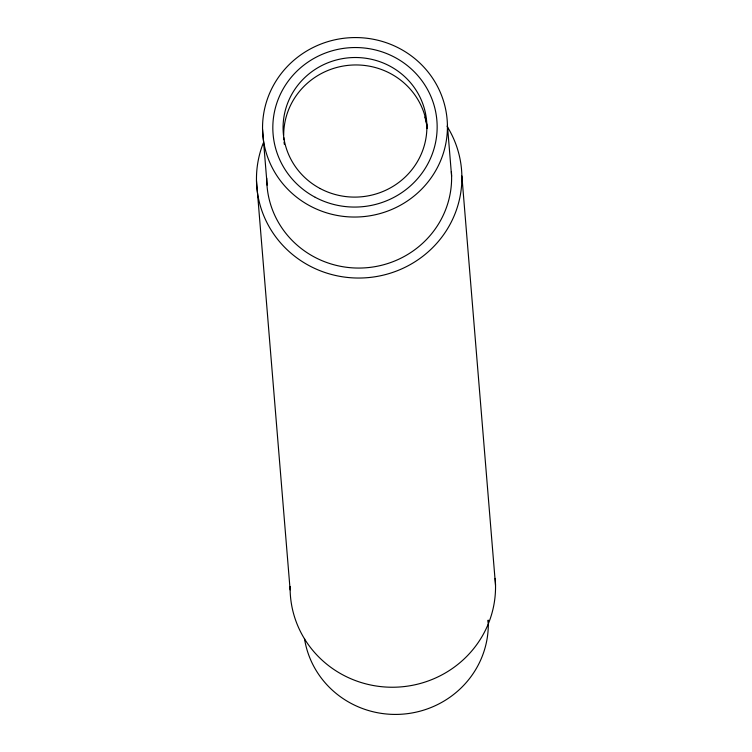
<?xml version="1.0" encoding="UTF-8"?>
<svg xmlns="http://www.w3.org/2000/svg" width="752" height="752" viewBox="0 0 752 752"><rect width="100%" height="100%" fill="white"/><g stroke="black" fill="none" stroke-linecap="round" stroke-linejoin="round"><path stroke-width="1.13" d="M461.878 175.996L495.521 585.197M447.412 125.208A92.458 89.714 -4.7 0 1 310.256 206.048A92.458 89.714 -4.7 0 1 307.286 50.666A92.458 89.714 -4.7 0 1 447.412 125.208L451.604 176.269M488.114 620.268L488.302 622.59M262.561 129.41L267.139 185.105M256.479 180.668L290.122 589.878M488.227 620.259A92.458 89.714 -4.7 0 1 404.82 713.958A92.458 89.714 -4.7 0 1 304.466 638.486M451.388 171.569A92.458 89.714 -4.7 0 1 362.097 268.003A92.458 89.714 -4.7 0 1 266.734 178.111M447.167 126.477A102.733 99.687 -4.7 0 1 368.085 277.62A102.733 99.687 -4.7 0 1 263.36 142.88M495.154 578.429A102.733 99.687 -4.7 0 1 396.473 687.159A102.733 99.687 -4.7 0 1 290.122 586.494M424.852 117.086A71.91 69.776 -4.7 0 1 427.023 127.126M284.331 144.337A71.91 69.776 -4.7 0 1 284.059 142.053M283.861 139.778A71.91 69.776 -4.7 0 1 283.739 137.503M283.692 135.247A71.91 69.776 -4.7 0 1 352.5 65.029A71.91 69.776 -4.7 0 1 427.239 128.564M315.22 197.297A82.184 79.75 -4.7 0 0 437.138 125.443A82.184 79.75 -4.7 0 0 312.588 59.182A82.184 79.75 -4.7 0 0 315.22 197.297M320.192 188.555A71.91 69.776 -4.7 0 0 426.873 125.669A71.91 69.776 -4.7 0 0 317.889 67.699A71.91 69.776 -4.7 0 0 320.192 188.555"/></g></svg>
